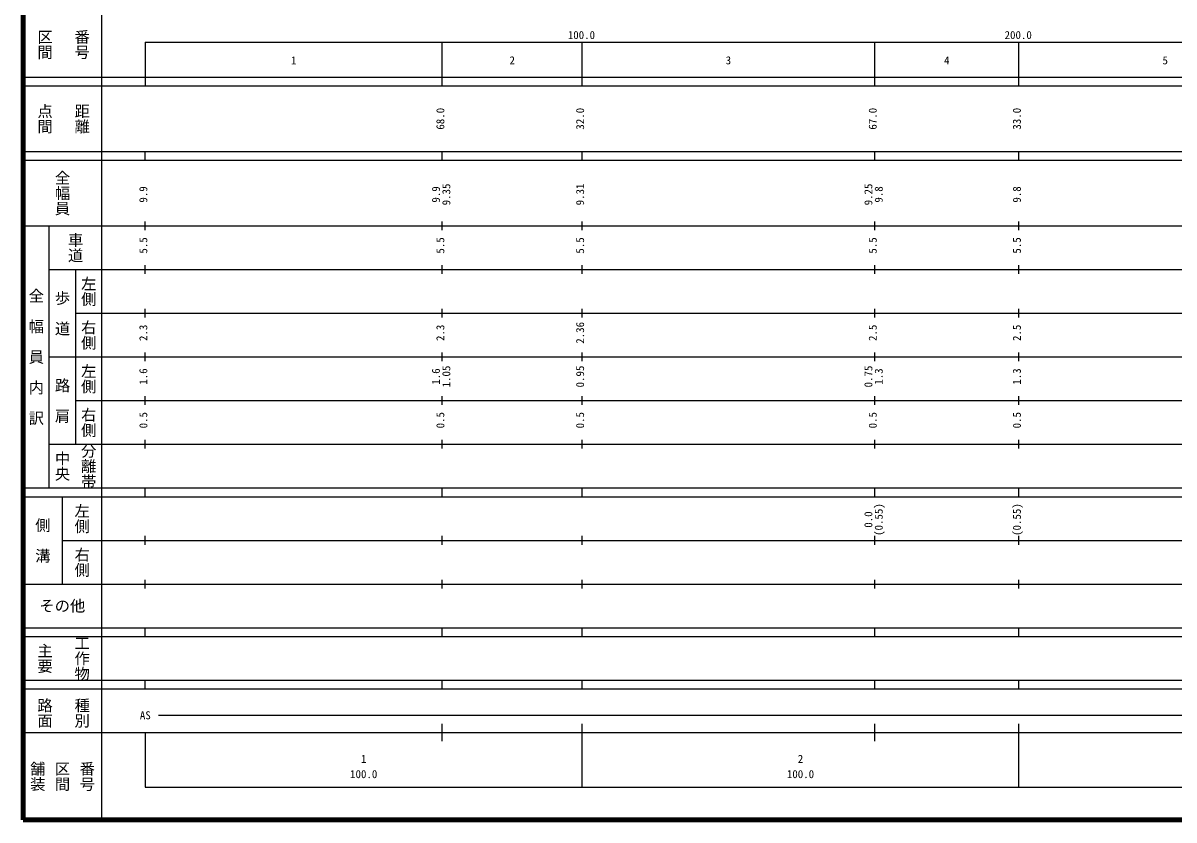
# Model space of a CAD drawing. Units: millimetres, scale not verified. Extents: x 40000 to 680000, y 20000 to 380000.
# Drawn here: x 40000 to 303508, y 20000 to 202409 of the extents above; entities that cross this region are included whole.
import ezdxf
from ezdxf.enums import TextEntityAlignment as Align

# ---------------------------------------------------------------- set-up
doc = ezdxf.new("R2010")
doc.units = ezdxf.units.MM
doc.header["$LTSCALE"] = 1000
doc.layers.add('M-TTL', color=2, linetype='Continuous', lineweight=140)
doc.layers.add('M-TTL-BAND', color=7, linetype='Continuous', lineweight=25)
doc.styles.add('@ＭＳ ゴシック', font='')
doc.styles.add('ＭＳ ゴシック', font='')
doc.styles.get('@ＭＳ ゴシック').set_extended_font_data('@MS Gothic')
doc.styles.get('ＭＳ ゴシック').set_extended_font_data('MS Gothic')

msp = doc.modelspace()

# ---------------------------------------------------------------- linework, layer by layer
at = {"layer": 'M-TTL'}
for p, q in [((40000, 380000), (40000, 20000)), ((40000, 20000), (680000, 20000))]:
    msp.add_line(p, q, dxfattribs=at)
at = {"layer": 'M-TTL-BAND'}
for p, q in [((58000, 370000), (58000, 20000)), ((68000, 198000), (579000, 198000)), ((68000, 198000), (68000, 188000)), ((136000, 188000), (136000, 198000)), ((168000, 188000), (168000, 198000)), ((235000, 188000), (235000, 198000)), ((268000, 188000), (268000, 198000)), ((40000, 190000), (579000, 190000)), ((40000, 188000), (579000, 188000)), ((40000, 173000), (579000, 173000)), ((68000, 171000), (68000, 173000)), ((136000, 171000), (136000, 173000)), ((168000, 171000), (168000, 173000)), ((235000, 171000), (235000, 173000)), ((268000, 171000), (268000, 173000)), ((40000, 171000), (579000, 171000)), ((40000, 156000), (579000, 156000)), ((46000, 96000), (46000, 156000)), ((68000, 155000), (68000, 157000)), ((136000, 155000), (136000, 157000)), ((168000, 155000), (168000, 157000)), ((235000, 155000), (235000, 157000)), ((268000, 155000), (268000, 157000)), ((46000, 146000), (579000, 146000)), ((52000, 146000), (52000, 106000)), ((68000, 145000), (68000, 147000)), ((136000, 145000), (136000, 147000)), ((168000, 145000), (168000, 147000)), ((235000, 145000), (235000, 147000)), ((268000, 145000), (268000, 147000)), ((52000, 136000), (579000, 136000)), ((68000, 135000), (68000, 137000)), ((136000, 135000), (136000, 137000)), ((168000, 135000), (168000, 137000)), ((235000, 135000), (235000, 137000)), ((268000, 135000), (268000, 137000)), ((68000, 125000), (68000, 127000)), ((136000, 125000), (136000, 127000)), ((168000, 125000), (168000, 127000)), ((235000, 125000), (235000, 127000)), ((268000, 125000), (268000, 127000)), ((46000, 126000), (579000, 126000)), ((52000, 116000), (579000, 116000)), ((68000, 115000), (68000, 117000)), ((136000, 115000), (136000, 117000)), ((168000, 115000), (168000, 117000)), ((235000, 115000), (235000, 117000)), ((268000, 115000), (268000, 117000)), ((46000, 106000), (579000, 106000)), ((68000, 105000), (68000, 107000)), ((136000, 105000), (136000, 107000)), ((168000, 105000), (168000, 107000)), ((235000, 105000), (235000, 107000)), ((268000, 105000), (268000, 107000)), ((40000, 96000), (579000, 96000)), ((68000, 94000), (68000, 96000)), ((136000, 94000), (136000, 96000)), ((168000, 94000), (168000, 96000)), ((235000, 94000), (235000, 96000)), ((268000, 94000), (268000, 96000)), ((40000, 94000), (579000, 94000)), ((49000, 94000), (49000, 74000)), ((68000, 83000), (68000, 85000)), ((136000, 83000), (136000, 85000)), ((168000, 83000), (168000, 85000)), ((235000, 83000), (235000, 85000)), ((268000, 83000), (268000, 85000)), ((49000, 84000), (579000, 84000)), ((40000, 74000), (579000, 74000)), ((68000, 73000), (68000, 75000)), ((136000, 73000), (136000, 75000)), ((168000, 73000), (168000, 75000)), ((235000, 73000), (235000, 75000)), ((268000, 73000), (268000, 75000)), ((40000, 64000), (579000, 64000)), ((68000, 62000), (68000, 64000)), ((136000, 62000), (136000, 64000)), ((168000, 62000), (168000, 64000)), ((235000, 62000), (235000, 64000)), ((268000, 62000), (268000, 64000)), ((40000, 62000), (579000, 62000)), ((40000, 52000), (579000, 52000)), ((68000, 50000), (68000, 52000)), ((136000, 50000), (136000, 52000)), ((168000, 50000), (168000, 52000)), ((235000, 50000), (235000, 52000)), ((268000, 50000), (268000, 52000)), ((40000, 50000), (579000, 50000)), ((71000, 44000), (565000, 44000)), ((40000, 40000), (579000, 40000)), ((68000, 40000), (68000, 27500)), ((136000, 38000), (136000, 42000)), ((168000, 27500), (168000, 42000)), ((235000, 38000), (235000, 42000)), ((268000, 27500), (268000, 42000)), ((68000, 27500), (579000, 27500))]:
    msp.add_line(p, q, dxfattribs=at)

# ---------------------------------------------------------------- texts
at = {"layer": 'M-TTL-BAND', "style": '@ＭＳ ゴシック'}
for s, p in [('区間', (45000, 197500)), ('番号', (53500, 197500)), ('点間', (45000, 180500)), ('距離', (53500, 180500)), ('全幅員', (49000, 163500)), ('車道', (52000, 151000)), ('左側', (55000, 141000)), ('全\u3000幅\u3000員\u3000内\u3000訳', (43000, 126000)), ('歩\u3000道', (49000, 136000)), ('右側', (55000, 131000)), ('左側', (55000, 121000)), ('路\u3000肩', (49000, 116000)), ('右側', (55000, 111000)), ('分離帯', (55000, 101000)), ('中央', (49000, 101000)), ('左側', (53500, 89000)), ('側\u3000溝', (44500, 84000)), ('右側', (53500, 79000)), ('工作物', (53500, 57000)), ('主要', (45000, 57000)), ('路面', (45000, 44500)), ('種別', (53500, 44500)), ('舗装', (43333, 30000)), ('区間', (49000, 30000)), ('番号', (54667, 30000))]:
    msp.add_text(s, height=2566, rotation=270, dxfattribs=at).set_placement(p, align=Align.MIDDLE_CENTER)
at = {"layer": 'M-TTL-BAND', "style": 'ＭＳ ゴシック'}
for s, p in [('100.0', (167844, 198195)), ('200.0', (267844, 198195)), ('1', (102000, 192405)), ('2', (152000, 192405)), ('3', (201500, 192405)), ('4', (251500, 192405)), ('5', (301500, 192405)), ('AS', (68000, 42500)), ('1', (118000, 32523)), ('2', (218000, 32523)), ('100.0', (118000, 29033)), ('100.0', (218000, 29033))]:
    msp.add_text(s, height=1833, dxfattribs=at).set_placement(p, align=Align.BOTTOM_CENTER)
for s, p in [('68.0', (137000, 180500)), ('32.0', (169000, 180500)), ('67.0', (236000, 180500)), ('33.0', (269000, 180500)), ('9.9', (69000, 163174)), ('9.9', (136000, 163174)), ('9.35', (138370, 163174)), ('9.31', (169000, 163174)), ('9.25', (235000, 163174)), ('9.8', (237370, 163174)), ('9.8', (269000, 163174)), ('5.5', (69000, 151500)), ('5.5', (137000, 151500)), ('5.5', (169000, 151500)), ('5.5', (236000, 151500)), ('5.5', (269000, 151500)), ('2.3', (69000, 131500)), ('2.3', (137000, 131500)), ('2.36', (169000, 131500)), ('2.5', (236000, 131500)), ('2.5', (269000, 131500)), ('1.6', (69000, 121500)), ('1.6', (136000, 121500)), ('1.05', (138370, 121500)), ('0.95', (169000, 121500)), ('0.75', (235000, 121500)), ('1.3', (237370, 121500)), ('1.3', (269000, 121500)), ('0.5', (69000, 111500)), ('0.5', (137000, 111500)), ('0.5', (169000, 111500)), ('0.5', (236000, 111500)), ('0.5', (269000, 111500)), ('0.0', (235000, 88764)), ('(0.55)', (237370, 88764)), ('(0.55)', (269000, 88764))]:
    msp.add_text(s, height=1833, rotation=90, dxfattribs=at).set_placement(p, align=Align.BOTTOM_CENTER)
msp.add_text('その他', height=2566, dxfattribs=at).set_placement((49000, 69000), align=Align.MIDDLE_CENTER)

doc.saveas('drawing.dxf')
